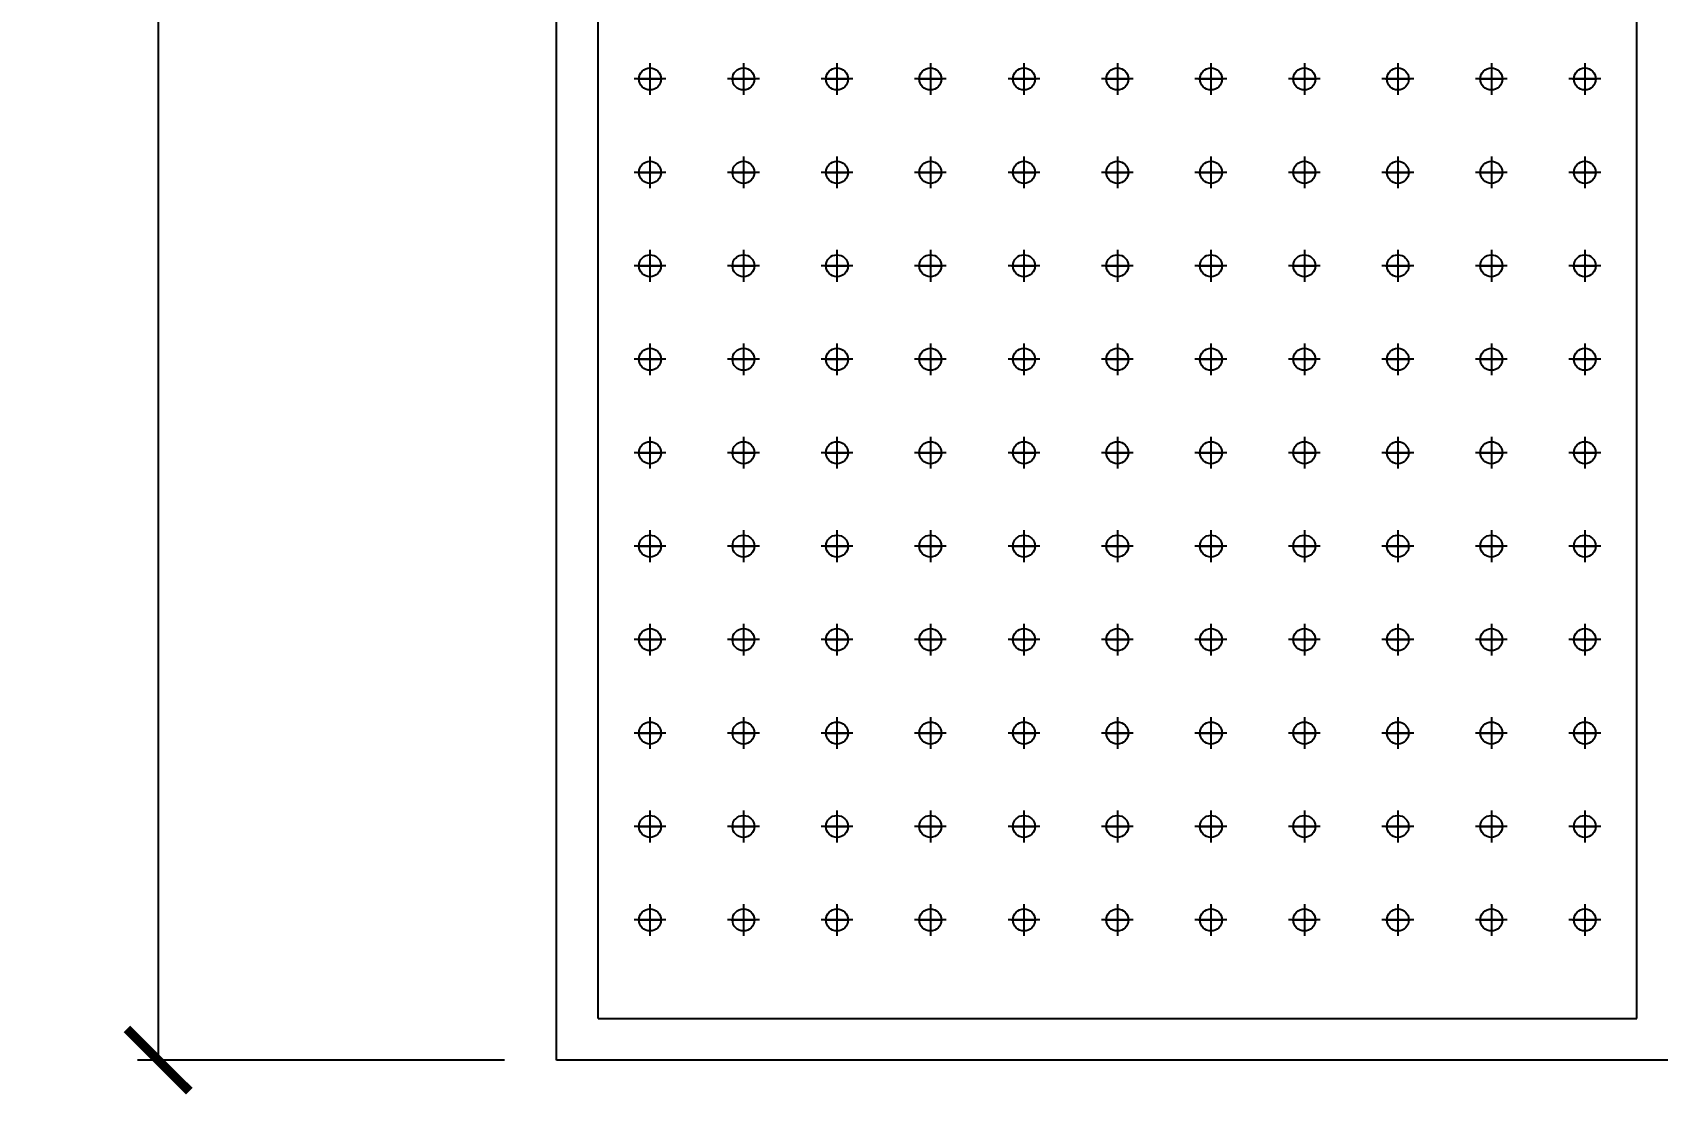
# Model space of a CAD drawing. Header units: millimetres. Extents: x -5717 to 18496, y -1212 to 15910.
# Drawn here: x -2656 to -1092, y 9882 to 10905 of the extents above; entities that cross this region are included whole.
import ezdxf

# ---------------------------------------------------------------- set-up
doc = ezdxf.new("R2010")
doc.units = ezdxf.units.MM
doc.linetypes.add('CENTER', pattern=[2, 1.25, -0.25, 0.25, -0.25])
doc.layers.get('DEFPOINTS').update_dxf_attribs({"color": 143})
doc.layers.add('CENTER', color=1, linetype='CENTER')
doc.layers.add('냉각탑_dim', color=1, linetype='Continuous')
doc.styles.add('HY울릉도L', font='')
doc.styles.get('HY울릉도L').set_extended_font_data('HY울릉도L')
doc.dimstyles.new('성지DIM', dxfattribs={"dimtxt": 3.5, "dimasz": 3, "dimexe": 1, "dimexo": 2.5, "dimgap": 2, "dimtad": 1, "dimdec": 0, "dimzin": 3, "dimdsep": 46, "dimtxsty": 'HY울릉도L', "dimblk": 'ARCHTICK', "dimcen": -2, "dimclrd": 256, "dimclre": 256, "dimclrt": 7, "dimadec": 0, "dimazin": 0, "dimtfac": 1, "dimtdec": 0, "dimtofl": 0, "dimtmove": 0, "dimatfit": 3, "dimfxl": 1, "dimtolj": 1, "dimtzin": 0, "dimlwe": -1, "dimarcsym": 0})

# ---------------------------------------------------------------- blocks, each defined once
blk = doc.blocks.new('_ArchTick')
at = {"color": 0, "linetype": 'ByBlock', "const_width": 0.15}
blk.add_lwpolyline([(-0.5, -0.5), (0.5, 0.5)], dxfattribs=at)
blk = doc.blocks.new('*D13')
at = {"layer": 'DEFPOINTS', "color": 0, "transparency": 16777216}
for p in [(-2152, 13515.4), (-2535.5, 9915.4), (-2152, 9915.4)]:
    blk.add_point(p, dxfattribs=at)
at = {"layer": '냉각탑_dim', "transparency": 16777216}
for p, q in [((-2202, 13515.4), (-2555.5, 13515.4)), ((-2202, 9915.4), (-2555.5, 9915.4))]:
    blk.add_line(p, q, dxfattribs=at)
at = {"layer": '냉각탑_dim', "lineweight": -2, "transparency": 16777216}
blk.add_line((-2535.5, 13515.4), (-2535.5, 9915.4), dxfattribs=at)
at = {"layer": '냉각탑_dim', "lineweight": -2, "transparency": 16777216, "xscale": 60, "yscale": 60, "zscale": 60}
for p, rotation in [((-2535.5, 13515.4), 90), ((-2535.5, 9915.4), 270)]:
    blk.add_blockref('_ArchTick', p, dxfattribs=dict(at, rotation=rotation))
at = {"layer": '냉각탑_dim', "color": 7, "transparency": 16777216, "insert": (-2610.5, 11715.4), "char_height": 70, "attachment_point": 5, "rotation": 90, "style": 'HY울릉도L'}
blk.add_mtext('\\A1;3600', dxfattribs=at)

msp = doc.modelspace()

# ---------------------------------------------------------------- linework, layer by layer
at = {"color": 3}
for p, q in [((-2152, 9915.4), (-2152, 13515.4)), ((-2112, 9955.4), (-2112, 13475.4)), ((-1112, 9955.4), (-1112, 13475.4)), ((-2112, 9955.4), (-1112, 9955.4)), ((4318, 9915.4), (-2152, 9915.4))]:
    msp.add_line(p, q, dxfattribs=at)
for centre in [(-2062, 10860.4), (-1972, 10860.4), (-1882, 10860.4), (-1792, 10860.4), (-1702, 10860.4), (-1612, 10860.4), (-1522, 10860.4), (-1432, 10860.4), (-1342, 10860.4), (-1252, 10860.4), (-1162, 10860.4), (-2062, 10770.4), (-1972, 10770.4), (-1882, 10770.4), (-1792, 10770.4), (-1702, 10770.4), (-1612, 10770.4), (-1522, 10770.4), (-1432, 10770.4), (-1342, 10770.4), (-1252, 10770.4), (-1162, 10770.4), (-2062, 10680.4), (-1972, 10680.4), (-1882, 10680.4), (-1792, 10680.4), (-1702, 10680.4), (-1612, 10680.4), (-1522, 10680.4), (-1432, 10680.4), (-1342, 10680.4), (-1252, 10680.4), (-1162, 10680.4), (-2062, 10590.4), (-1972, 10590.4), (-1882, 10590.4), (-1792, 10590.4), (-1702, 10590.4), (-1612, 10590.4), (-1522, 10590.4), (-1432, 10590.4), (-1342, 10590.4), (-1252, 10590.4), (-1162, 10590.4), (-2062, 10500.4), (-1972, 10500.4), (-1882, 10500.4), (-1792, 10500.4), (-1702, 10500.4), (-1612, 10500.4), (-1522, 10500.4), (-1432, 10500.4), (-1342, 10500.4), (-1252, 10500.4), (-1162, 10500.4), (-2062, 10410.4), (-1972, 10410.4), (-1882, 10410.4), (-1792, 10410.4), (-1702, 10410.4), (-1612, 10410.4), (-1522, 10410.4), (-1432, 10410.4), (-1342, 10410.4), (-1252, 10410.4), (-1162, 10410.4), (-2062, 10320.4), (-1972, 10320.4), (-1882, 10320.4), (-1792, 10320.4), (-1702, 10320.4), (-1612, 10320.4), (-1522, 10320.4), (-1432, 10320.4), (-1342, 10320.4), (-1252, 10320.4), (-1162, 10320.4), (-2062, 10230.4), (-1972, 10230.4), (-1882, 10230.4), (-1792, 10230.4), (-1702, 10230.4), (-1612, 10230.4), (-1522, 10230.4), (-1432, 10230.4), (-1342, 10230.4), (-1252, 10230.4), (-1162, 10230.4), (-2062, 10140.4), (-1972, 10140.4), (-1882, 10140.4), (-1792, 10140.4), (-1702, 10140.4), (-1612, 10140.4), (-1522, 10140.4), (-1432, 10140.4), (-1342, 10140.4), (-1252, 10140.4), (-1162, 10140.4), (-2062, 10050.4), (-1972, 10050.4), (-1882, 10050.4), (-1792, 10050.4), (-1702, 10050.4), (-1612, 10050.4), (-1522, 10050.4), (-1432, 10050.4), (-1342, 10050.4), (-1252, 10050.4), (-1162, 10050.4)]:
    msp.add_circle(centre, 10.6)
at = {"layer": 'CENTER', "linetype": 'CENTER', "ltscale": 50}
for p, q in [((-2062, 10875.7), (-2062, 10845.1)), ((-1972, 10875.7), (-1972, 10845.1)), ((-1882, 10875.7), (-1882, 10845.1)), ((-1792, 10875.7), (-1792, 10845.1)), ((-1702, 10875.7), (-1702, 10845.1)), ((-1612, 10875.7), (-1612, 10845.1)), ((-1522, 10875.7), (-1522, 10845.1)), ((-1432, 10875.7), (-1432, 10845.1)), ((-1342, 10875.7), (-1342, 10845.1)), ((-1252, 10875.7), (-1252, 10845.1)), ((-1162, 10875.7), (-1162, 10845.1)), ((-2046.7, 10860.4), (-2077.3, 10860.4)), ((-2073.8, 10860.4), (-2050.3, 10860.4)), ((-2050.3, 10860.4), (-2073.8, 10860.4)), ((-2073.8, 10860.4), (-2050.3, 10860.4)), ((-2062, 10872.2), (-2062, 10848.7)), ((-1956.7, 10860.4), (-1987.3, 10860.4)), ((-1983.8, 10860.4), (-1960.3, 10860.4)), ((-1960.3, 10860.4), (-1983.8, 10860.4)), ((-1983.8, 10860.4), (-1960.3, 10860.4)), ((-1972, 10872.2), (-1972, 10848.7)), ((-1866.7, 10860.4), (-1897.3, 10860.4)), ((-1893.8, 10860.4), (-1870.3, 10860.4)), ((-1870.3, 10860.4), (-1893.8, 10860.4)), ((-1893.8, 10860.4), (-1870.3, 10860.4)), ((-1882, 10872.2), (-1882, 10848.7)), ((-1776.7, 10860.4), (-1807.3, 10860.4)), ((-1803.8, 10860.4), (-1780.3, 10860.4)), ((-1780.3, 10860.4), (-1803.8, 10860.4)), ((-1803.8, 10860.4), (-1780.3, 10860.4)), ((-1792, 10872.2), (-1792, 10848.7)), ((-1686.7, 10860.4), (-1717.3, 10860.4)), ((-1713.8, 10860.4), (-1690.3, 10860.4)), ((-1690.3, 10860.4), (-1713.8, 10860.4)), ((-1713.8, 10860.4), (-1690.3, 10860.4)), ((-1702, 10872.2), (-1702, 10848.7)), ((-1596.7, 10860.4), (-1627.3, 10860.4)), ((-1623.8, 10860.4), (-1600.3, 10860.4)), ((-1600.3, 10860.4), (-1623.8, 10860.4)), ((-1623.8, 10860.4), (-1600.3, 10860.4)), ((-1612, 10872.2), (-1612, 10848.7)), ((-1506.7, 10860.4), (-1537.3, 10860.4)), ((-1533.8, 10860.4), (-1510.3, 10860.4)), ((-1510.3, 10860.4), (-1533.8, 10860.4)), ((-1533.8, 10860.4), (-1510.3, 10860.4)), ((-1522, 10872.2), (-1522, 10848.7)), ((-1416.7, 10860.4), (-1447.3, 10860.4)), ((-1443.8, 10860.4), (-1420.3, 10860.4)), ((-1420.3, 10860.4), (-1443.8, 10860.4)), ((-1443.8, 10860.4), (-1420.3, 10860.4)), ((-1432, 10872.2), (-1432, 10848.7)), ((-1326.7, 10860.4), (-1357.3, 10860.4)), ((-1353.8, 10860.4), (-1330.3, 10860.4)), ((-1330.3, 10860.4), (-1353.8, 10860.4)), ((-1353.8, 10860.4), (-1330.3, 10860.4)), ((-1342, 10872.2), (-1342, 10848.7)), ((-1236.7, 10860.4), (-1267.3, 10860.4)), ((-1263.8, 10860.4), (-1240.3, 10860.4)), ((-1240.3, 10860.4), (-1263.8, 10860.4)), ((-1263.8, 10860.4), (-1240.3, 10860.4)), ((-1252, 10872.2), (-1252, 10848.7)), ((-1146.7, 10860.4), (-1177.3, 10860.4)), ((-1173.8, 10860.4), (-1150.3, 10860.4)), ((-1150.3, 10860.4), (-1173.8, 10860.4)), ((-1173.8, 10860.4), (-1150.3, 10860.4)), ((-1162, 10872.2), (-1162, 10848.7)), ((-2062, 10785.7), (-2062, 10755.1)), ((-2062, 10782.2), (-2062, 10758.7)), ((-1972, 10785.7), (-1972, 10755.1)), ((-1972, 10782.2), (-1972, 10758.7)), ((-1882, 10785.7), (-1882, 10755.1)), ((-1882, 10782.2), (-1882, 10758.7)), ((-1792, 10785.7), (-1792, 10755.1)), ((-1792, 10782.2), (-1792, 10758.7)), ((-1702, 10785.7), (-1702, 10755.1)), ((-1702, 10782.2), (-1702, 10758.7)), ((-1612, 10785.7), (-1612, 10755.1)), ((-1612, 10782.2), (-1612, 10758.7)), ((-1522, 10785.7), (-1522, 10755.1)), ((-1522, 10782.2), (-1522, 10758.7)), ((-1432, 10785.7), (-1432, 10755.1)), ((-1432, 10782.2), (-1432, 10758.7)), ((-1342, 10785.7), (-1342, 10755.1)), ((-1342, 10782.2), (-1342, 10758.7)), ((-1252, 10785.7), (-1252, 10755.1)), ((-1252, 10782.2), (-1252, 10758.7)), ((-1162, 10785.7), (-1162, 10755.1)), ((-1162, 10782.2), (-1162, 10758.7)), ((-2046.7, 10770.4), (-2077.3, 10770.4)), ((-2073.8, 10770.4), (-2050.3, 10770.4)), ((-2050.3, 10770.4), (-2073.8, 10770.4)), ((-2073.8, 10770.4), (-2050.3, 10770.4)), ((-1956.7, 10770.4), (-1987.3, 10770.4)), ((-1983.8, 10770.4), (-1960.3, 10770.4)), ((-1960.3, 10770.4), (-1983.8, 10770.4)), ((-1983.8, 10770.4), (-1960.3, 10770.4)), ((-1866.7, 10770.4), (-1897.3, 10770.4)), ((-1893.8, 10770.4), (-1870.3, 10770.4)), ((-1870.3, 10770.4), (-1893.8, 10770.4)), ((-1893.8, 10770.4), (-1870.3, 10770.4)), ((-1776.7, 10770.4), (-1807.3, 10770.4)), ((-1803.8, 10770.4), (-1780.3, 10770.4)), ((-1780.3, 10770.4), (-1803.8, 10770.4)), ((-1803.8, 10770.4), (-1780.3, 10770.4)), ((-1686.7, 10770.4), (-1717.3, 10770.4)), ((-1713.8, 10770.4), (-1690.3, 10770.4)), ((-1690.3, 10770.4), (-1713.8, 10770.4)), ((-1713.8, 10770.4), (-1690.3, 10770.4)), ((-1596.7, 10770.4), (-1627.3, 10770.4)), ((-1623.8, 10770.4), (-1600.3, 10770.4)), ((-1600.3, 10770.4), (-1623.8, 10770.4)), ((-1623.8, 10770.4), (-1600.3, 10770.4)), ((-1506.7, 10770.4), (-1537.3, 10770.4)), ((-1533.8, 10770.4), (-1510.3, 10770.4)), ((-1510.3, 10770.4), (-1533.8, 10770.4)), ((-1533.8, 10770.4), (-1510.3, 10770.4)), ((-1416.7, 10770.4), (-1447.3, 10770.4)), ((-1443.8, 10770.4), (-1420.3, 10770.4)), ((-1420.3, 10770.4), (-1443.8, 10770.4)), ((-1443.8, 10770.4), (-1420.3, 10770.4)), ((-1326.7, 10770.4), (-1357.3, 10770.4)), ((-1353.8, 10770.4), (-1330.3, 10770.4)), ((-1330.3, 10770.4), (-1353.8, 10770.4)), ((-1353.8, 10770.4), (-1330.3, 10770.4)), ((-1236.7, 10770.4), (-1267.3, 10770.4)), ((-1263.8, 10770.4), (-1240.3, 10770.4)), ((-1240.3, 10770.4), (-1263.8, 10770.4)), ((-1263.8, 10770.4), (-1240.3, 10770.4)), ((-1146.7, 10770.4), (-1177.3, 10770.4)), ((-1173.8, 10770.4), (-1150.3, 10770.4)), ((-1150.3, 10770.4), (-1173.8, 10770.4)), ((-1173.8, 10770.4), (-1150.3, 10770.4)), ((-2062, 10695.7), (-2062, 10665.1)), ((-2062, 10692.2), (-2062, 10668.7)), ((-1972, 10695.7), (-1972, 10665.1)), ((-1972, 10692.2), (-1972, 10668.7)), ((-1882, 10695.7), (-1882, 10665.1)), ((-1882, 10692.2), (-1882, 10668.7)), ((-1792, 10695.7), (-1792, 10665.1)), ((-1792, 10692.2), (-1792, 10668.7)), ((-1702, 10695.7), (-1702, 10665.1)), ((-1702, 10692.2), (-1702, 10668.7)), ((-1612, 10695.7), (-1612, 10665.1)), ((-1612, 10692.2), (-1612, 10668.7)), ((-1522, 10695.7), (-1522, 10665.1)), ((-1522, 10692.2), (-1522, 10668.7)), ((-1432, 10695.7), (-1432, 10665.1)), ((-1432, 10692.2), (-1432, 10668.7)), ((-1342, 10695.7), (-1342, 10665.1)), ((-1342, 10692.2), (-1342, 10668.7)), ((-1252, 10695.7), (-1252, 10665.1)), ((-1252, 10692.2), (-1252, 10668.7)), ((-1162, 10695.7), (-1162, 10665.1)), ((-1162, 10692.2), (-1162, 10668.7)), ((-2046.7, 10680.4), (-2077.3, 10680.4)), ((-2073.8, 10680.4), (-2050.3, 10680.4)), ((-2050.3, 10680.4), (-2073.8, 10680.4)), ((-2073.8, 10680.4), (-2050.3, 10680.4)), ((-1956.7, 10680.4), (-1987.3, 10680.4)), ((-1983.8, 10680.4), (-1960.3, 10680.4)), ((-1960.3, 10680.4), (-1983.8, 10680.4)), ((-1983.8, 10680.4), (-1960.3, 10680.4)), ((-1866.7, 10680.4), (-1897.3, 10680.4)), ((-1893.8, 10680.4), (-1870.3, 10680.4)), ((-1870.3, 10680.4), (-1893.8, 10680.4)), ((-1893.8, 10680.4), (-1870.3, 10680.4)), ((-1776.7, 10680.4), (-1807.3, 10680.4)), ((-1803.8, 10680.4), (-1780.3, 10680.4)), ((-1780.3, 10680.4), (-1803.8, 10680.4)), ((-1803.8, 10680.4), (-1780.3, 10680.4)), ((-1686.7, 10680.4), (-1717.3, 10680.4)), ((-1713.8, 10680.4), (-1690.3, 10680.4)), ((-1690.3, 10680.4), (-1713.8, 10680.4)), ((-1713.8, 10680.4), (-1690.3, 10680.4)), ((-1596.7, 10680.4), (-1627.3, 10680.4)), ((-1623.8, 10680.4), (-1600.3, 10680.4)), ((-1600.3, 10680.4), (-1623.8, 10680.4)), ((-1623.8, 10680.4), (-1600.3, 10680.4)), ((-1506.7, 10680.4), (-1537.3, 10680.4)), ((-1533.8, 10680.4), (-1510.3, 10680.4)), ((-1510.3, 10680.4), (-1533.8, 10680.4)), ((-1533.8, 10680.4), (-1510.3, 10680.4)), ((-1416.7, 10680.4), (-1447.3, 10680.4)), ((-1443.8, 10680.4), (-1420.3, 10680.4)), ((-1420.3, 10680.4), (-1443.8, 10680.4)), ((-1443.8, 10680.4), (-1420.3, 10680.4)), ((-1326.7, 10680.4), (-1357.3, 10680.4)), ((-1353.8, 10680.4), (-1330.3, 10680.4)), ((-1330.3, 10680.4), (-1353.8, 10680.4)), ((-1353.8, 10680.4), (-1330.3, 10680.4)), ((-1236.7, 10680.4), (-1267.3, 10680.4)), ((-1263.8, 10680.4), (-1240.3, 10680.4)), ((-1240.3, 10680.4), (-1263.8, 10680.4)), ((-1263.8, 10680.4), (-1240.3, 10680.4)), ((-1146.7, 10680.4), (-1177.3, 10680.4)), ((-1173.8, 10680.4), (-1150.3, 10680.4)), ((-1150.3, 10680.4), (-1173.8, 10680.4)), ((-1173.8, 10680.4), (-1150.3, 10680.4)), ((-2062, 10605.7), (-2062, 10575.1)), ((-2062, 10602.2), (-2062, 10578.7)), ((-1972, 10605.7), (-1972, 10575.1)), ((-1972, 10602.2), (-1972, 10578.7)), ((-1882, 10605.7), (-1882, 10575.1)), ((-1882, 10602.2), (-1882, 10578.7)), ((-1792, 10605.7), (-1792, 10575.1)), ((-1792, 10602.2), (-1792, 10578.7)), ((-1702, 10605.7), (-1702, 10575.1)), ((-1702, 10602.2), (-1702, 10578.7)), ((-1612, 10605.7), (-1612, 10575.1)), ((-1612, 10602.2), (-1612, 10578.7)), ((-1522, 10605.7), (-1522, 10575.1)), ((-1522, 10602.2), (-1522, 10578.7)), ((-1432, 10605.7), (-1432, 10575.1)), ((-1432, 10602.2), (-1432, 10578.7)), ((-1342, 10605.7), (-1342, 10575.1)), ((-1342, 10602.2), (-1342, 10578.7)), ((-1252, 10605.7), (-1252, 10575.1)), ((-1252, 10602.2), (-1252, 10578.7)), ((-1162, 10605.7), (-1162, 10575.1)), ((-1162, 10602.2), (-1162, 10578.7)), ((-2046.7, 10590.4), (-2077.3, 10590.4)), ((-2073.8, 10590.4), (-2050.3, 10590.4)), ((-2050.3, 10590.4), (-2073.8, 10590.4)), ((-2073.8, 10590.4), (-2050.3, 10590.4)), ((-1956.7, 10590.4), (-1987.3, 10590.4)), ((-1983.8, 10590.4), (-1960.3, 10590.4)), ((-1960.3, 10590.4), (-1983.8, 10590.4)), ((-1983.8, 10590.4), (-1960.3, 10590.4)), ((-1866.7, 10590.4), (-1897.3, 10590.4)), ((-1893.8, 10590.4), (-1870.3, 10590.4)), ((-1870.3, 10590.4), (-1893.8, 10590.4)), ((-1893.8, 10590.4), (-1870.3, 10590.4)), ((-1776.7, 10590.4), (-1807.3, 10590.4)), ((-1803.8, 10590.4), (-1780.3, 10590.4)), ((-1780.3, 10590.4), (-1803.8, 10590.4)), ((-1803.8, 10590.4), (-1780.3, 10590.4)), ((-1686.7, 10590.4), (-1717.3, 10590.4)), ((-1713.8, 10590.4), (-1690.3, 10590.4)), ((-1690.3, 10590.4), (-1713.8, 10590.4)), ((-1713.8, 10590.4), (-1690.3, 10590.4)), ((-1596.7, 10590.4), (-1627.3, 10590.4)), ((-1623.8, 10590.4), (-1600.3, 10590.4)), ((-1600.3, 10590.4), (-1623.8, 10590.4)), ((-1623.8, 10590.4), (-1600.3, 10590.4)), ((-1506.7, 10590.4), (-1537.3, 10590.4)), ((-1533.8, 10590.4), (-1510.3, 10590.4)), ((-1510.3, 10590.4), (-1533.8, 10590.4)), ((-1533.8, 10590.4), (-1510.3, 10590.4)), ((-1416.7, 10590.4), (-1447.3, 10590.4)), ((-1443.8, 10590.4), (-1420.3, 10590.4)), ((-1420.3, 10590.4), (-1443.8, 10590.4)), ((-1443.8, 10590.4), (-1420.3, 10590.4)), ((-1326.7, 10590.4), (-1357.3, 10590.4)), ((-1353.8, 10590.4), (-1330.3, 10590.4)), ((-1330.3, 10590.4), (-1353.8, 10590.4)), ((-1353.8, 10590.4), (-1330.3, 10590.4)), ((-1236.7, 10590.4), (-1267.3, 10590.4)), ((-1263.8, 10590.4), (-1240.3, 10590.4)), ((-1240.3, 10590.4), (-1263.8, 10590.4)), ((-1263.8, 10590.4), (-1240.3, 10590.4)), ((-1146.7, 10590.4), (-1177.3, 10590.4)), ((-1173.8, 10590.4), (-1150.3, 10590.4)), ((-1150.3, 10590.4), (-1173.8, 10590.4)), ((-1173.8, 10590.4), (-1150.3, 10590.4)), ((-2062, 10515.7), (-2062, 10485.1)), ((-1972, 10515.7), (-1972, 10485.1)), ((-1882, 10515.7), (-1882, 10485.1)), ((-1792, 10515.7), (-1792, 10485.1)), ((-1702, 10515.7), (-1702, 10485.1)), ((-1612, 10515.7), (-1612, 10485.1)), ((-1522, 10515.7), (-1522, 10485.1)), ((-1432, 10515.7), (-1432, 10485.1)), ((-1342, 10515.7), (-1342, 10485.1)), ((-1252, 10515.7), (-1252, 10485.1)), ((-1162, 10515.7), (-1162, 10485.1)), ((-2046.7, 10500.4), (-2077.3, 10500.4)), ((-2073.8, 10500.4), (-2050.3, 10500.4)), ((-2050.3, 10500.4), (-2073.8, 10500.4)), ((-2073.8, 10500.4), (-2050.3, 10500.4)), ((-2062, 10512.2), (-2062, 10488.7)), ((-1956.7, 10500.4), (-1987.3, 10500.4)), ((-1983.8, 10500.4), (-1960.3, 10500.4)), ((-1960.3, 10500.4), (-1983.8, 10500.4)), ((-1983.8, 10500.4), (-1960.3, 10500.4)), ((-1972, 10512.2), (-1972, 10488.7)), ((-1866.7, 10500.4), (-1897.3, 10500.4)), ((-1893.8, 10500.4), (-1870.3, 10500.4)), ((-1870.3, 10500.4), (-1893.8, 10500.4)), ((-1893.8, 10500.4), (-1870.3, 10500.4)), ((-1882, 10512.2), (-1882, 10488.7)), ((-1776.7, 10500.4), (-1807.3, 10500.4)), ((-1803.8, 10500.4), (-1780.3, 10500.4)), ((-1780.3, 10500.4), (-1803.8, 10500.4)), ((-1803.8, 10500.4), (-1780.3, 10500.4)), ((-1792, 10512.2), (-1792, 10488.7)), ((-1686.7, 10500.4), (-1717.3, 10500.4)), ((-1713.8, 10500.4), (-1690.3, 10500.4)), ((-1690.3, 10500.4), (-1713.8, 10500.4)), ((-1713.8, 10500.4), (-1690.3, 10500.4)), ((-1702, 10512.2), (-1702, 10488.7)), ((-1596.7, 10500.4), (-1627.3, 10500.4)), ((-1623.8, 10500.4), (-1600.3, 10500.4)), ((-1600.3, 10500.4), (-1623.8, 10500.4)), ((-1623.8, 10500.4), (-1600.3, 10500.4)), ((-1612, 10512.2), (-1612, 10488.7)), ((-1506.7, 10500.4), (-1537.3, 10500.4)), ((-1533.8, 10500.4), (-1510.3, 10500.4)), ((-1510.3, 10500.4), (-1533.8, 10500.4)), ((-1533.8, 10500.4), (-1510.3, 10500.4)), ((-1522, 10512.2), (-1522, 10488.7)), ((-1416.7, 10500.4), (-1447.3, 10500.4)), ((-1443.8, 10500.4), (-1420.3, 10500.4)), ((-1420.3, 10500.4), (-1443.8, 10500.4)), ((-1443.8, 10500.4), (-1420.3, 10500.4)), ((-1432, 10512.2), (-1432, 10488.7)), ((-1326.7, 10500.4), (-1357.3, 10500.4)), ((-1353.8, 10500.4), (-1330.3, 10500.4)), ((-1330.3, 10500.4), (-1353.8, 10500.4)), ((-1353.8, 10500.4), (-1330.3, 10500.4)), ((-1342, 10512.2), (-1342, 10488.7)), ((-1236.7, 10500.4), (-1267.3, 10500.4)), ((-1263.8, 10500.4), (-1240.3, 10500.4)), ((-1240.3, 10500.4), (-1263.8, 10500.4)), ((-1263.8, 10500.4), (-1240.3, 10500.4)), ((-1252, 10512.2), (-1252, 10488.7)), ((-1146.7, 10500.4), (-1177.3, 10500.4)), ((-1173.8, 10500.4), (-1150.3, 10500.4)), ((-1150.3, 10500.4), (-1173.8, 10500.4)), ((-1173.8, 10500.4), (-1150.3, 10500.4)), ((-1162, 10512.2), (-1162, 10488.7)), ((-2062, 10425.7), (-2062, 10395.1)), ((-2062, 10422.2), (-2062, 10398.7)), ((-1972, 10425.7), (-1972, 10395.1)), ((-1972, 10422.2), (-1972, 10398.7)), ((-1882, 10425.7), (-1882, 10395.1)), ((-1882, 10422.2), (-1882, 10398.7)), ((-1792, 10425.7), (-1792, 10395.1)), ((-1792, 10422.2), (-1792, 10398.7)), ((-1702, 10425.7), (-1702, 10395.1)), ((-1702, 10422.2), (-1702, 10398.7)), ((-1612, 10425.7), (-1612, 10395.1)), ((-1612, 10422.2), (-1612, 10398.7)), ((-1522, 10425.7), (-1522, 10395.1)), ((-1522, 10422.2), (-1522, 10398.7)), ((-1432, 10425.7), (-1432, 10395.1)), ((-1432, 10422.2), (-1432, 10398.7)), ((-1342, 10425.7), (-1342, 10395.1)), ((-1342, 10422.2), (-1342, 10398.7)), ((-1252, 10425.7), (-1252, 10395.1)), ((-1252, 10422.2), (-1252, 10398.7)), ((-1162, 10425.7), (-1162, 10395.1)), ((-1162, 10422.2), (-1162, 10398.7)), ((-2046.7, 10410.4), (-2077.3, 10410.4)), ((-2073.8, 10410.4), (-2050.3, 10410.4)), ((-2050.3, 10410.4), (-2073.8, 10410.4)), ((-2073.8, 10410.4), (-2050.3, 10410.4)), ((-1956.7, 10410.4), (-1987.3, 10410.4)), ((-1983.8, 10410.4), (-1960.3, 10410.4)), ((-1960.3, 10410.4), (-1983.8, 10410.4)), ((-1983.8, 10410.4), (-1960.3, 10410.4)), ((-1866.7, 10410.4), (-1897.3, 10410.4)), ((-1893.8, 10410.4), (-1870.3, 10410.4)), ((-1870.3, 10410.4), (-1893.8, 10410.4)), ((-1893.8, 10410.4), (-1870.3, 10410.4)), ((-1776.7, 10410.4), (-1807.3, 10410.4)), ((-1803.8, 10410.4), (-1780.3, 10410.4)), ((-1780.3, 10410.4), (-1803.8, 10410.4)), ((-1803.8, 10410.4), (-1780.3, 10410.4)), ((-1686.7, 10410.4), (-1717.3, 10410.4)), ((-1713.8, 10410.4), (-1690.3, 10410.4)), ((-1690.3, 10410.4), (-1713.8, 10410.4)), ((-1713.8, 10410.4), (-1690.3, 10410.4)), ((-1596.7, 10410.4), (-1627.3, 10410.4)), ((-1623.8, 10410.4), (-1600.3, 10410.4)), ((-1600.3, 10410.4), (-1623.8, 10410.4)), ((-1623.8, 10410.4), (-1600.3, 10410.4)), ((-1506.7, 10410.4), (-1537.3, 10410.4)), ((-1533.8, 10410.4), (-1510.3, 10410.4)), ((-1510.3, 10410.4), (-1533.8, 10410.4)), ((-1533.8, 10410.4), (-1510.3, 10410.4)), ((-1416.7, 10410.4), (-1447.3, 10410.4)), ((-1443.8, 10410.4), (-1420.3, 10410.4)), ((-1420.3, 10410.4), (-1443.8, 10410.4)), ((-1443.8, 10410.4), (-1420.3, 10410.4)), ((-1326.7, 10410.4), (-1357.3, 10410.4)), ((-1353.8, 10410.4), (-1330.3, 10410.4)), ((-1330.3, 10410.4), (-1353.8, 10410.4)), ((-1353.8, 10410.4), (-1330.3, 10410.4)), ((-1236.7, 10410.4), (-1267.3, 10410.4)), ((-1263.8, 10410.4), (-1240.3, 10410.4)), ((-1240.3, 10410.4), (-1263.8, 10410.4)), ((-1263.8, 10410.4), (-1240.3, 10410.4)), ((-1146.7, 10410.4), (-1177.3, 10410.4)), ((-1173.8, 10410.4), (-1150.3, 10410.4)), ((-1150.3, 10410.4), (-1173.8, 10410.4)), ((-1173.8, 10410.4), (-1150.3, 10410.4)), ((-2062, 10335.7), (-2062, 10305.1)), ((-2062, 10332.2), (-2062, 10308.7)), ((-1972, 10335.7), (-1972, 10305.1)), ((-1972, 10332.2), (-1972, 10308.7)), ((-1882, 10335.7), (-1882, 10305.1)), ((-1882, 10332.2), (-1882, 10308.7)), ((-1792, 10335.7), (-1792, 10305.1)), ((-1792, 10332.2), (-1792, 10308.7)), ((-1702, 10335.7), (-1702, 10305.1)), ((-1702, 10332.2), (-1702, 10308.7)), ((-1612, 10335.7), (-1612, 10305.1)), ((-1612, 10332.2), (-1612, 10308.7)), ((-1522, 10335.7), (-1522, 10305.1)), ((-1522, 10332.2), (-1522, 10308.7)), ((-1432, 10335.7), (-1432, 10305.1)), ((-1432, 10332.2), (-1432, 10308.7)), ((-1342, 10335.7), (-1342, 10305.1)), ((-1342, 10332.2), (-1342, 10308.7)), ((-1252, 10335.7), (-1252, 10305.1)), ((-1252, 10332.2), (-1252, 10308.7)), ((-1162, 10335.7), (-1162, 10305.1)), ((-1162, 10332.2), (-1162, 10308.7)), ((-2046.7, 10320.4), (-2077.3, 10320.4)), ((-2073.8, 10320.4), (-2050.3, 10320.4)), ((-2050.3, 10320.4), (-2073.8, 10320.4)), ((-2073.8, 10320.4), (-2050.3, 10320.4)), ((-1956.7, 10320.4), (-1987.3, 10320.4)), ((-1983.8, 10320.4), (-1960.3, 10320.4)), ((-1960.3, 10320.4), (-1983.8, 10320.4)), ((-1983.8, 10320.4), (-1960.3, 10320.4)), ((-1866.7, 10320.4), (-1897.3, 10320.4)), ((-1893.8, 10320.4), (-1870.3, 10320.4)), ((-1870.3, 10320.4), (-1893.8, 10320.4)), ((-1893.8, 10320.4), (-1870.3, 10320.4)), ((-1776.7, 10320.4), (-1807.3, 10320.4)), ((-1803.8, 10320.4), (-1780.3, 10320.4)), ((-1780.3, 10320.4), (-1803.8, 10320.4)), ((-1803.8, 10320.4), (-1780.3, 10320.4)), ((-1686.7, 10320.4), (-1717.3, 10320.4)), ((-1713.8, 10320.4), (-1690.3, 10320.4)), ((-1690.3, 10320.4), (-1713.8, 10320.4)), ((-1713.8, 10320.4), (-1690.3, 10320.4)), ((-1596.7, 10320.4), (-1627.3, 10320.4)), ((-1623.8, 10320.4), (-1600.3, 10320.4)), ((-1600.3, 10320.4), (-1623.8, 10320.4)), ((-1623.8, 10320.4), (-1600.3, 10320.4)), ((-1506.7, 10320.4), (-1537.3, 10320.4)), ((-1533.8, 10320.4), (-1510.3, 10320.4)), ((-1510.3, 10320.4), (-1533.8, 10320.4)), ((-1533.8, 10320.4), (-1510.3, 10320.4)), ((-1416.7, 10320.4), (-1447.3, 10320.4)), ((-1443.8, 10320.4), (-1420.3, 10320.4)), ((-1420.3, 10320.4), (-1443.8, 10320.4)), ((-1443.8, 10320.4), (-1420.3, 10320.4)), ((-1326.7, 10320.4), (-1357.3, 10320.4)), ((-1353.8, 10320.4), (-1330.3, 10320.4)), ((-1330.3, 10320.4), (-1353.8, 10320.4)), ((-1353.8, 10320.4), (-1330.3, 10320.4)), ((-1236.7, 10320.4), (-1267.3, 10320.4)), ((-1263.8, 10320.4), (-1240.3, 10320.4)), ((-1240.3, 10320.4), (-1263.8, 10320.4)), ((-1263.8, 10320.4), (-1240.3, 10320.4)), ((-1146.7, 10320.4), (-1177.3, 10320.4)), ((-1173.8, 10320.4), (-1150.3, 10320.4)), ((-1150.3, 10320.4), (-1173.8, 10320.4)), ((-1173.8, 10320.4), (-1150.3, 10320.4)), ((-2062, 10245.7), (-2062, 10215.1)), ((-2062, 10242.2), (-2062, 10218.7)), ((-1972, 10245.7), (-1972, 10215.1)), ((-1972, 10242.2), (-1972, 10218.7)), ((-1882, 10245.7), (-1882, 10215.1)), ((-1882, 10242.2), (-1882, 10218.7)), ((-1792, 10245.7), (-1792, 10215.1)), ((-1792, 10242.2), (-1792, 10218.7)), ((-1702, 10245.7), (-1702, 10215.1)), ((-1702, 10242.2), (-1702, 10218.7)), ((-1612, 10245.7), (-1612, 10215.1)), ((-1612, 10242.2), (-1612, 10218.7)), ((-1522, 10245.7), (-1522, 10215.1)), ((-1522, 10242.2), (-1522, 10218.7)), ((-1432, 10245.7), (-1432, 10215.1)), ((-1432, 10242.2), (-1432, 10218.7)), ((-1342, 10245.7), (-1342, 10215.1)), ((-1342, 10242.2), (-1342, 10218.7)), ((-1252, 10245.7), (-1252, 10215.1)), ((-1252, 10242.2), (-1252, 10218.7)), ((-1162, 10245.7), (-1162, 10215.1)), ((-1162, 10242.2), (-1162, 10218.7)), ((-2046.7, 10230.4), (-2077.3, 10230.4)), ((-2073.8, 10230.4), (-2050.3, 10230.4)), ((-2050.3, 10230.4), (-2073.8, 10230.4)), ((-2073.8, 10230.4), (-2050.3, 10230.4)), ((-1956.7, 10230.4), (-1987.3, 10230.4)), ((-1983.8, 10230.4), (-1960.3, 10230.4)), ((-1960.3, 10230.4), (-1983.8, 10230.4)), ((-1983.8, 10230.4), (-1960.3, 10230.4)), ((-1866.7, 10230.4), (-1897.3, 10230.4)), ((-1893.8, 10230.4), (-1870.3, 10230.4)), ((-1870.3, 10230.4), (-1893.8, 10230.4)), ((-1893.8, 10230.4), (-1870.3, 10230.4)), ((-1776.7, 10230.4), (-1807.3, 10230.4)), ((-1803.8, 10230.4), (-1780.3, 10230.4)), ((-1780.3, 10230.4), (-1803.8, 10230.4)), ((-1803.8, 10230.4), (-1780.3, 10230.4)), ((-1686.7, 10230.4), (-1717.3, 10230.4)), ((-1713.8, 10230.4), (-1690.3, 10230.4)), ((-1690.3, 10230.4), (-1713.8, 10230.4)), ((-1713.8, 10230.4), (-1690.3, 10230.4)), ((-1596.7, 10230.4), (-1627.3, 10230.4)), ((-1623.8, 10230.4), (-1600.3, 10230.4)), ((-1600.3, 10230.4), (-1623.8, 10230.4)), ((-1623.8, 10230.4), (-1600.3, 10230.4)), ((-1506.7, 10230.4), (-1537.3, 10230.4)), ((-1533.8, 10230.4), (-1510.3, 10230.4)), ((-1510.3, 10230.4), (-1533.8, 10230.4)), ((-1533.8, 10230.4), (-1510.3, 10230.4)), ((-1416.7, 10230.4), (-1447.3, 10230.4)), ((-1443.8, 10230.4), (-1420.3, 10230.4)), ((-1420.3, 10230.4), (-1443.8, 10230.4)), ((-1443.8, 10230.4), (-1420.3, 10230.4)), ((-1326.7, 10230.4), (-1357.3, 10230.4)), ((-1353.8, 10230.4), (-1330.3, 10230.4)), ((-1330.3, 10230.4), (-1353.8, 10230.4)), ((-1353.8, 10230.4), (-1330.3, 10230.4)), ((-1236.7, 10230.4), (-1267.3, 10230.4)), ((-1263.8, 10230.4), (-1240.3, 10230.4)), ((-1240.3, 10230.4), (-1263.8, 10230.4)), ((-1263.8, 10230.4), (-1240.3, 10230.4)), ((-1146.7, 10230.4), (-1177.3, 10230.4)), ((-1173.8, 10230.4), (-1150.3, 10230.4)), ((-1150.3, 10230.4), (-1173.8, 10230.4)), ((-1173.8, 10230.4), (-1150.3, 10230.4)), ((-2062, 10155.7), (-2062, 10125.1)), ((-1972, 10155.7), (-1972, 10125.1)), ((-1882, 10155.7), (-1882, 10125.1)), ((-1792, 10155.7), (-1792, 10125.1)), ((-1702, 10155.7), (-1702, 10125.1)), ((-1612, 10155.7), (-1612, 10125.1)), ((-1522, 10155.7), (-1522, 10125.1)), ((-1432, 10155.7), (-1432, 10125.1)), ((-1342, 10155.7), (-1342, 10125.1)), ((-1252, 10155.7), (-1252, 10125.1)), ((-1162, 10155.7), (-1162, 10125.1)), ((-2046.7, 10140.4), (-2077.3, 10140.4)), ((-2073.8, 10140.4), (-2050.3, 10140.4)), ((-2050.3, 10140.4), (-2073.8, 10140.4)), ((-2073.8, 10140.4), (-2050.3, 10140.4)), ((-2062, 10152.2), (-2062, 10128.7)), ((-1956.7, 10140.4), (-1987.3, 10140.4)), ((-1983.8, 10140.4), (-1960.3, 10140.4)), ((-1960.3, 10140.4), (-1983.8, 10140.4)), ((-1983.8, 10140.4), (-1960.3, 10140.4)), ((-1972, 10152.2), (-1972, 10128.7)), ((-1866.7, 10140.4), (-1897.3, 10140.4)), ((-1893.8, 10140.4), (-1870.3, 10140.4)), ((-1870.3, 10140.4), (-1893.8, 10140.4)), ((-1893.8, 10140.4), (-1870.3, 10140.4)), ((-1882, 10152.2), (-1882, 10128.7)), ((-1776.7, 10140.4), (-1807.3, 10140.4)), ((-1803.8, 10140.4), (-1780.3, 10140.4)), ((-1780.3, 10140.4), (-1803.8, 10140.4)), ((-1803.8, 10140.4), (-1780.3, 10140.4)), ((-1792, 10152.2), (-1792, 10128.7)), ((-1686.7, 10140.4), (-1717.3, 10140.4)), ((-1713.8, 10140.4), (-1690.3, 10140.4)), ((-1690.3, 10140.4), (-1713.8, 10140.4)), ((-1713.8, 10140.4), (-1690.3, 10140.4)), ((-1702, 10152.2), (-1702, 10128.7)), ((-1596.7, 10140.4), (-1627.3, 10140.4)), ((-1623.8, 10140.4), (-1600.3, 10140.4)), ((-1600.3, 10140.4), (-1623.8, 10140.4)), ((-1623.8, 10140.4), (-1600.3, 10140.4)), ((-1612, 10152.2), (-1612, 10128.7)), ((-1506.7, 10140.4), (-1537.3, 10140.4)), ((-1533.8, 10140.4), (-1510.3, 10140.4)), ((-1510.3, 10140.4), (-1533.8, 10140.4)), ((-1533.8, 10140.4), (-1510.3, 10140.4)), ((-1522, 10152.2), (-1522, 10128.7)), ((-1416.7, 10140.4), (-1447.3, 10140.4)), ((-1443.8, 10140.4), (-1420.3, 10140.4)), ((-1420.3, 10140.4), (-1443.8, 10140.4)), ((-1443.8, 10140.4), (-1420.3, 10140.4)), ((-1432, 10152.2), (-1432, 10128.7)), ((-1326.7, 10140.4), (-1357.3, 10140.4)), ((-1353.8, 10140.4), (-1330.3, 10140.4)), ((-1330.3, 10140.4), (-1353.8, 10140.4)), ((-1353.8, 10140.4), (-1330.3, 10140.4)), ((-1342, 10152.2), (-1342, 10128.7)), ((-1236.7, 10140.4), (-1267.3, 10140.4)), ((-1263.8, 10140.4), (-1240.3, 10140.4)), ((-1240.3, 10140.4), (-1263.8, 10140.4)), ((-1263.8, 10140.4), (-1240.3, 10140.4)), ((-1252, 10152.2), (-1252, 10128.7)), ((-1146.7, 10140.4), (-1177.3, 10140.4)), ((-1173.8, 10140.4), (-1150.3, 10140.4)), ((-1150.3, 10140.4), (-1173.8, 10140.4)), ((-1173.8, 10140.4), (-1150.3, 10140.4)), ((-1162, 10152.2), (-1162, 10128.7)), ((-2062, 10065.7), (-2062, 10035.1)), ((-2062, 10062.2), (-2062, 10038.7)), ((-1972, 10065.7), (-1972, 10035.1)), ((-1972, 10062.2), (-1972, 10038.7)), ((-1882, 10065.7), (-1882, 10035.1)), ((-1882, 10062.2), (-1882, 10038.7)), ((-1792, 10065.7), (-1792, 10035.1)), ((-1792, 10062.2), (-1792, 10038.7)), ((-1702, 10065.7), (-1702, 10035.1)), ((-1702, 10062.2), (-1702, 10038.7)), ((-1612, 10065.7), (-1612, 10035.1)), ((-1612, 10062.2), (-1612, 10038.7)), ((-1522, 10065.7), (-1522, 10035.1)), ((-1522, 10062.2), (-1522, 10038.7)), ((-1432, 10065.7), (-1432, 10035.1)), ((-1432, 10062.2), (-1432, 10038.7)), ((-1342, 10065.7), (-1342, 10035.1)), ((-1342, 10062.2), (-1342, 10038.7)), ((-1252, 10065.7), (-1252, 10035.1)), ((-1252, 10062.2), (-1252, 10038.7)), ((-1162, 10065.7), (-1162, 10035.1)), ((-1162, 10062.2), (-1162, 10038.7)), ((-2046.7, 10050.4), (-2077.3, 10050.4)), ((-2073.8, 10050.4), (-2050.3, 10050.4)), ((-2050.3, 10050.4), (-2073.8, 10050.4)), ((-2073.8, 10050.4), (-2050.3, 10050.4)), ((-1956.7, 10050.4), (-1987.3, 10050.4)), ((-1983.8, 10050.4), (-1960.3, 10050.4)), ((-1960.3, 10050.4), (-1983.8, 10050.4)), ((-1983.8, 10050.4), (-1960.3, 10050.4)), ((-1866.7, 10050.4), (-1897.3, 10050.4)), ((-1893.8, 10050.4), (-1870.3, 10050.4)), ((-1870.3, 10050.4), (-1893.8, 10050.4)), ((-1893.8, 10050.4), (-1870.3, 10050.4)), ((-1776.7, 10050.4), (-1807.3, 10050.4)), ((-1803.8, 10050.4), (-1780.3, 10050.4)), ((-1780.3, 10050.4), (-1803.8, 10050.4)), ((-1803.8, 10050.4), (-1780.3, 10050.4)), ((-1686.7, 10050.4), (-1717.3, 10050.4)), ((-1713.8, 10050.4), (-1690.3, 10050.4)), ((-1690.3, 10050.4), (-1713.8, 10050.4)), ((-1713.8, 10050.4), (-1690.3, 10050.4)), ((-1596.7, 10050.4), (-1627.3, 10050.4)), ((-1623.8, 10050.4), (-1600.3, 10050.4)), ((-1600.3, 10050.4), (-1623.8, 10050.4)), ((-1623.8, 10050.4), (-1600.3, 10050.4)), ((-1506.7, 10050.4), (-1537.3, 10050.4)), ((-1533.8, 10050.4), (-1510.3, 10050.4)), ((-1510.3, 10050.4), (-1533.8, 10050.4)), ((-1533.8, 10050.4), (-1510.3, 10050.4)), ((-1416.7, 10050.4), (-1447.3, 10050.4)), ((-1443.8, 10050.4), (-1420.3, 10050.4)), ((-1420.3, 10050.4), (-1443.8, 10050.4)), ((-1443.8, 10050.4), (-1420.3, 10050.4)), ((-1326.7, 10050.4), (-1357.3, 10050.4)), ((-1353.8, 10050.4), (-1330.3, 10050.4)), ((-1330.3, 10050.4), (-1353.8, 10050.4)), ((-1353.8, 10050.4), (-1330.3, 10050.4)), ((-1236.7, 10050.4), (-1267.3, 10050.4)), ((-1263.8, 10050.4), (-1240.3, 10050.4)), ((-1240.3, 10050.4), (-1263.8, 10050.4)), ((-1263.8, 10050.4), (-1240.3, 10050.4)), ((-1146.7, 10050.4), (-1177.3, 10050.4)), ((-1173.8, 10050.4), (-1150.3, 10050.4)), ((-1150.3, 10050.4), (-1173.8, 10050.4)), ((-1173.8, 10050.4), (-1150.3, 10050.4))]:
    msp.add_line(p, q, dxfattribs=at)

# ---------------------------------------------------------------- dimensions: what is measured, and where the dimension line sits
at = {"layer": '냉각탑_dim'}
dim = msp.add_linear_dim(base=(-2535.5, 9915.4), p1=(-2152, 13515.4), p2=(-2152, 9915.4), angle=90, dimstyle='성지DIM', override={"dimscale": 20, "dimtmove": 2}, dxfattribs=at)
dim.commit()
dim.dimension.update_dxf_attribs({"geometry": '*D13', "text_midpoint": (-2610.5, 11715.4)})

doc.saveas('drawing.dxf')
